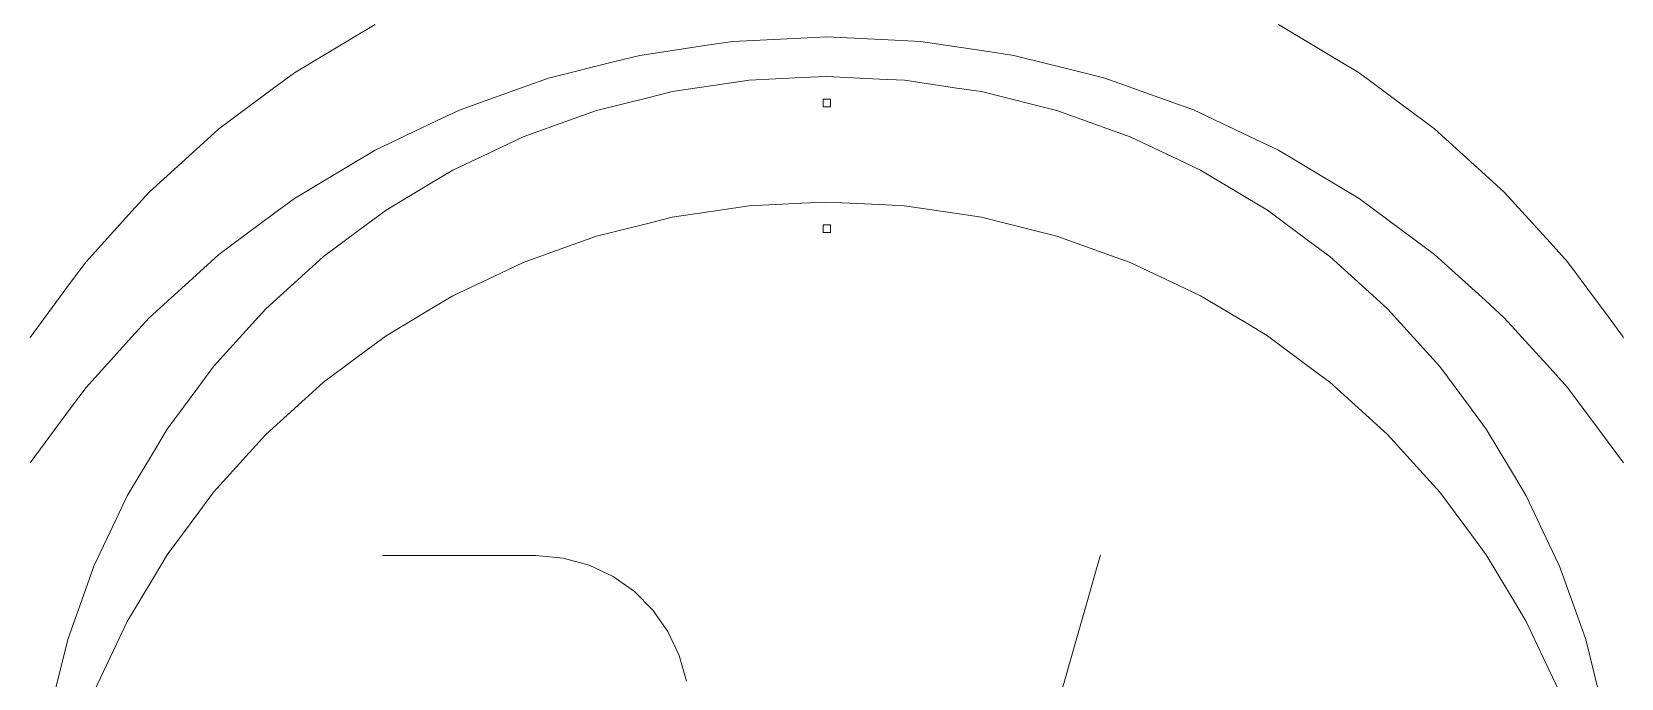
# Model space of a CAD drawing. Header units: centimetres. Extents: x -214 to 137, y -175 to 4.
# Drawn here: x 117.16 to 129.4, y -142.12 to -137.14 of the extents above; entities that cross this region are included whole.
import ezdxf

# ---------------------------------------------------------------- set-up
doc = ezdxf.new("R2010")
doc.units = ezdxf.units.CM
doc.header["$MEASUREMENT"] = 0
doc.layers.add('layer 1', color=7, linetype='Continuous')

msp = doc.modelspace()

# ---------------------------------------------------------------- linework, layer by layer
at = {"layer": 'layer 1', "color": 5, "lineweight": 9}
for points in [[(119.629, -137.1903), (119.629, -137.1903), (119.17887, -137.46009), (119.17887, -137.46009)], [(119.79996, -137.08782), (119.79996, -137.08782), (119.629, -137.1903), (119.629, -137.1903)], [(123.07916, -137.19327), (123.07916, -137.19327), (122.55501, -137.21902), (122.55501, -137.21902)], [(123.07916, -137.19327), (123.07916, -137.19327), (122.55501, -137.21902), (122.55501, -137.21902)], [(123.07916, -137.19327), (123.07916, -137.19327), (122.55501, -137.21902), (122.55501, -137.21902)], [(123.07916, -137.19327), (123.07916, -137.19327), (122.55501, -137.21902), (122.55501, -137.21902)], [(123.27824, -137.18349), (123.27824, -137.18349), (123.07916, -137.19327), (123.07916, -137.19327)], [(123.27824, -137.18349), (123.27824, -137.18349), (123.07916, -137.19327), (123.07916, -137.19327)], [(123.27824, -137.18349), (123.27824, -137.18349), (123.07916, -137.19327), (123.07916, -137.19327)], [(123.27824, -137.18349), (123.27824, -137.18349), (123.07916, -137.19327), (123.07916, -137.19327)], [(123.80243, -137.20924), (123.80243, -137.20924), (123.27824, -137.18349), (123.27824, -137.18349)], [(123.80243, -137.20924), (123.80243, -137.20924), (123.27824, -137.18349), (123.27824, -137.18349)], [(123.80243, -137.20924), (123.80243, -137.20924), (123.27824, -137.18349), (123.27824, -137.18349)], [(123.80243, -137.20924), (123.80243, -137.20924), (123.27824, -137.18349), (123.27824, -137.18349)], [(127.20668, -137.35764), (127.20668, -137.35764), (126.75656, -137.08784), (126.75656, -137.08784)], [(122.35784, -137.24826), (122.35784, -137.24826), (121.83873, -137.32527), (121.83873, -137.32527)], [(122.35784, -137.24826), (122.35784, -137.24826), (121.83873, -137.32527), (121.83873, -137.32527)], [(122.35784, -137.24826), (122.35784, -137.24826), (121.83873, -137.32527), (121.83873, -137.32527)], [(122.35784, -137.24826), (122.35784, -137.24826), (121.83873, -137.32527), (121.83873, -137.32527)], [(122.55501, -137.21902), (122.55501, -137.21902), (122.35784, -137.24826), (122.35784, -137.24826)], [(122.55501, -137.21902), (122.55501, -137.21902), (122.35784, -137.24826), (122.35784, -137.24826)], [(122.55501, -137.21902), (122.55501, -137.21902), (122.35784, -137.24826), (122.35784, -137.24826)], [(122.55501, -137.21902), (122.55501, -137.21902), (122.35784, -137.24826), (122.35784, -137.24826)], [(124.00153, -137.21902), (124.00153, -137.21902), (123.80243, -137.20924), (123.80243, -137.20924)], [(124.00153, -137.21902), (124.00153, -137.21902), (123.80243, -137.20924), (123.80243, -137.20924)], [(124.00153, -137.21902), (124.00153, -137.21902), (123.80243, -137.20924), (123.80243, -137.20924)], [(124.00153, -137.21902), (124.00153, -137.21902), (123.80243, -137.20924), (123.80243, -137.20924)], [(124.52064, -137.29603), (124.52064, -137.29603), (124.00153, -137.21902), (124.00153, -137.21902)], [(124.52064, -137.29603), (124.52064, -137.29603), (124.00153, -137.21902), (124.00153, -137.21902)], [(124.52064, -137.29603), (124.52064, -137.29603), (124.00153, -137.21902), (124.00153, -137.21902)], [(124.52064, -137.29603), (124.52064, -137.29603), (124.00153, -137.21902), (124.00153, -137.21902)], [(124.7178, -137.32528), (124.7178, -137.32528), (124.52064, -137.29603), (124.52064, -137.29603)], [(124.7178, -137.32528), (124.7178, -137.32528), (124.52064, -137.29603), (124.52064, -137.29603)], [(124.7178, -137.32528), (124.7178, -137.32528), (124.52064, -137.29603), (124.52064, -137.29603)], [(124.7178, -137.32528), (124.7178, -137.32528), (124.52064, -137.29603), (124.52064, -137.29603)], [(121.64538, -137.3737), (121.64538, -137.3737), (121.13632, -137.50121), (121.13632, -137.50121)], [(121.64538, -137.3737), (121.64538, -137.3737), (121.13632, -137.50121), (121.13632, -137.50121)], [(121.64538, -137.3737), (121.64538, -137.3737), (121.13632, -137.50121), (121.13632, -137.50121)], [(121.64538, -137.3737), (121.64538, -137.3737), (121.13632, -137.50121), (121.13632, -137.50121)], [(121.83873, -137.32527), (121.83873, -137.32527), (121.64538, -137.3737), (121.64538, -137.3737)], [(121.83873, -137.32527), (121.83873, -137.32527), (121.64538, -137.3737), (121.64538, -137.3737)], [(121.83873, -137.32527), (121.83873, -137.32527), (121.64538, -137.3737), (121.64538, -137.3737)], [(121.83873, -137.32527), (121.83873, -137.32527), (121.64538, -137.3737), (121.64538, -137.3737)], [(125.22685, -137.45279), (125.22685, -137.45279), (124.7178, -137.32528), (124.7178, -137.32528)], [(125.22685, -137.45279), (125.22685, -137.45279), (124.7178, -137.32528), (124.7178, -137.32528)], [(125.22685, -137.45279), (125.22685, -137.45279), (124.7178, -137.32528), (124.7178, -137.32528)], [(125.22685, -137.45279), (125.22685, -137.45279), (124.7178, -137.32528), (124.7178, -137.32528)], [(127.37764, -137.46011), (127.37764, -137.46011), (127.20668, -137.35764), (127.20668, -137.35764)], [(119.17887, -137.46009), (119.17887, -137.46009), (119.01877, -137.57882), (119.01877, -137.57882)], [(121.13632, -137.50121), (121.13632, -137.50121), (120.94866, -137.56835), (120.94866, -137.56835)], [(121.13632, -137.50121), (121.13632, -137.50121), (120.94866, -137.56835), (120.94866, -137.56835)], [(121.13632, -137.50121), (121.13632, -137.50121), (120.94866, -137.56835), (120.94866, -137.56835)], [(121.13632, -137.50121), (121.13632, -137.50121), (120.94866, -137.56835), (120.94866, -137.56835)], [(125.4202, -137.50122), (125.4202, -137.50122), (125.22685, -137.45279), (125.22685, -137.45279)], [(125.4202, -137.50122), (125.4202, -137.50122), (125.22685, -137.45279), (125.22685, -137.45279)], [(125.4202, -137.50122), (125.4202, -137.50122), (125.22685, -137.45279), (125.22685, -137.45279)], [(125.4202, -137.50122), (125.4202, -137.50122), (125.22685, -137.45279), (125.22685, -137.45279)], [(125.91431, -137.67802), (125.91431, -137.67802), (125.4202, -137.50122), (125.4202, -137.50122)], [(125.91431, -137.67802), (125.91431, -137.67802), (125.4202, -137.50122), (125.4202, -137.50122)], [(125.91431, -137.67802), (125.91431, -137.67802), (125.4202, -137.50122), (125.4202, -137.50122)], [(125.91431, -137.67802), (125.91431, -137.67802), (125.4202, -137.50122), (125.4202, -137.50122)], [(127.79916, -137.77273), (127.79916, -137.77273), (127.37764, -137.46011), (127.37764, -137.46011)], [(119.01877, -137.57882), (119.01877, -137.57882), (118.59725, -137.89144), (118.59725, -137.89144)], [(120.94866, -137.56835), (120.94866, -137.56835), (120.45454, -137.74516), (120.45454, -137.74516)], [(120.94866, -137.56835), (120.94866, -137.56835), (120.45454, -137.74516), (120.45454, -137.74516)], [(120.94866, -137.56835), (120.94866, -137.56835), (120.45454, -137.74516), (120.45454, -137.74516)], [(120.94866, -137.56835), (120.94866, -137.56835), (120.45454, -137.74516), (120.45454, -137.74516)], [(123.30682, -137.66372), (123.30682, -137.66372), (123.24967, -137.66372), (123.24967, -137.66372)], [(123.24967, -137.66372), (123.24967, -137.66372), (123.24967, -137.72087), (123.24967, -137.72087)], [(123.30682, -137.72087), (123.30682, -137.72087), (123.30682, -137.66372), (123.30682, -137.66372)], [(126.10198, -137.74517), (126.10198, -137.74517), (125.91431, -137.67802), (125.91431, -137.67802)], [(126.10198, -137.74517), (126.10198, -137.74517), (125.91431, -137.67802), (125.91431, -137.67802)], [(126.10198, -137.74517), (126.10198, -137.74517), (125.91431, -137.67802), (125.91431, -137.67802)], [(126.10198, -137.74517), (126.10198, -137.74517), (125.91431, -137.67802), (125.91431, -137.67802)], [(120.45454, -137.74516), (120.45454, -137.74516), (120.27436, -137.83038), (120.27436, -137.83038)], [(120.45454, -137.74516), (120.45454, -137.74516), (120.27436, -137.83038), (120.27436, -137.83038)], [(120.45454, -137.74516), (120.45454, -137.74516), (120.27436, -137.83038), (120.27436, -137.83038)], [(120.45454, -137.74516), (120.45454, -137.74516), (120.27436, -137.83038), (120.27436, -137.83038)], [(123.24967, -137.72087), (123.24967, -137.72087), (123.30682, -137.72087), (123.30682, -137.72087)], [(126.57638, -137.96955), (126.57638, -137.96955), (126.10198, -137.74517), (126.10198, -137.74517)], [(126.57638, -137.96955), (126.57638, -137.96955), (126.10198, -137.74517), (126.10198, -137.74517)], [(126.57638, -137.96955), (126.57638, -137.96955), (126.10198, -137.74517), (126.10198, -137.74517)], [(126.57638, -137.96955), (126.57638, -137.96955), (126.10198, -137.74517), (126.10198, -137.74517)], [(127.95925, -137.89147), (127.95925, -137.89147), (127.79916, -137.77273), (127.79916, -137.77273)], [(118.59725, -137.89144), (118.59725, -137.89144), (118.44957, -138.02529), (118.44957, -138.02529)], [(120.27436, -137.83038), (120.27436, -137.83038), (119.79996, -138.05475), (119.79996, -138.05475)], [(120.27436, -137.83038), (120.27436, -137.83038), (119.79996, -138.05475), (119.79996, -138.05475)], [(120.27436, -137.83038), (120.27436, -137.83038), (119.79996, -138.05475), (119.79996, -138.05475)], [(120.27436, -137.83038), (120.27436, -137.83038), (119.79996, -138.05475), (119.79996, -138.05475)], [(128.34809, -138.24389), (128.34809, -138.24389), (127.95925, -137.89147), (127.95925, -137.89147)], [(118.44957, -138.02529), (118.44957, -138.02529), (118.06073, -138.37773), (118.06073, -138.37773)], [(119.79996, -138.05475), (119.79996, -138.05475), (119.629, -138.15722), (119.629, -138.15722)], [(119.79996, -138.05475), (119.79996, -138.05475), (119.629, -138.15722), (119.629, -138.15722)], [(119.79996, -138.05475), (119.79996, -138.05475), (119.629, -138.15722), (119.629, -138.15722)], [(119.79996, -138.05475), (119.79996, -138.05475), (119.629, -138.15722), (119.629, -138.15722)], [(126.75656, -138.05477), (126.75656, -138.05477), (126.57638, -137.96955), (126.57638, -137.96955)], [(126.75656, -138.05477), (126.75656, -138.05477), (126.57638, -137.96955), (126.57638, -137.96955)], [(126.75656, -138.05477), (126.75656, -138.05477), (126.57638, -137.96955), (126.57638, -137.96955)], [(126.75656, -138.05477), (126.75656, -138.05477), (126.57638, -137.96955), (126.57638, -137.96955)], [(127.20668, -138.32457), (127.20668, -138.32457), (126.75656, -138.05477), (126.75656, -138.05477)], [(127.20668, -138.32457), (127.20668, -138.32457), (126.75656, -138.05477), (126.75656, -138.05477)], [(127.20668, -138.32457), (127.20668, -138.32457), (126.75656, -138.05477), (126.75656, -138.05477)], [(127.20668, -138.32457), (127.20668, -138.32457), (126.75656, -138.05477), (126.75656, -138.05477)], [(119.629, -138.15722), (119.629, -138.15722), (119.17887, -138.42702), (119.17887, -138.42702)], [(119.629, -138.15722), (119.629, -138.15722), (119.17887, -138.42702), (119.17887, -138.42702)], [(119.629, -138.15722), (119.629, -138.15722), (119.17887, -138.42702), (119.17887, -138.42702)], [(119.629, -138.15722), (119.629, -138.15722), (119.17887, -138.42702), (119.17887, -138.42702)], [(128.49578, -138.37775), (128.49578, -138.37775), (128.34809, -138.24389), (128.34809, -138.24389)], [(118.06073, -138.37773), (118.06073, -138.37773), (117.92687, -138.52541), (117.92687, -138.52541)], [(127.37764, -138.42704), (127.37764, -138.42704), (127.20668, -138.32457), (127.20668, -138.32457)], [(127.37764, -138.42704), (127.37764, -138.42704), (127.20668, -138.32457), (127.20668, -138.32457)], [(127.37764, -138.42704), (127.37764, -138.42704), (127.20668, -138.32457), (127.20668, -138.32457)], [(127.37764, -138.42704), (127.37764, -138.42704), (127.20668, -138.32457), (127.20668, -138.32457)], [(128.8482, -138.7666), (128.8482, -138.7666), (128.49578, -138.37775), (128.49578, -138.37775)], [(117.92687, -138.52541), (117.92687, -138.52541), (117.57445, -138.91425), (117.57445, -138.91425)], [(119.01877, -138.54575), (119.01877, -138.54575), (118.59725, -138.85837), (118.59725, -138.85837)], [(119.01877, -138.54575), (119.01877, -138.54575), (118.59725, -138.85837), (118.59725, -138.85837)], [(119.01877, -138.54575), (119.01877, -138.54575), (118.59725, -138.85837), (118.59725, -138.85837)], [(119.01877, -138.54575), (119.01877, -138.54575), (118.59725, -138.85837), (118.59725, -138.85837)], [(119.17887, -138.42702), (119.17887, -138.42702), (119.01877, -138.54575), (119.01877, -138.54575)], [(119.17887, -138.42702), (119.17887, -138.42702), (119.01877, -138.54575), (119.01877, -138.54575)], [(119.17887, -138.42702), (119.17887, -138.42702), (119.01877, -138.54575), (119.01877, -138.54575)], [(119.17887, -138.42702), (119.17887, -138.42702), (119.01877, -138.54575), (119.01877, -138.54575)], [(127.79916, -138.73966), (127.79916, -138.73966), (127.37764, -138.42704), (127.37764, -138.42704)], [(127.79916, -138.73966), (127.79916, -138.73966), (127.37764, -138.42704), (127.37764, -138.42704)], [(127.79916, -138.73966), (127.79916, -138.73966), (127.37764, -138.42704), (127.37764, -138.42704)], [(127.79916, -138.73966), (127.79916, -138.73966), (127.37764, -138.42704), (127.37764, -138.42704)], [(123.30682, -138.63064), (123.30682, -138.63064), (123.24967, -138.63064), (123.24967, -138.63064)], [(123.24967, -138.63064), (123.24967, -138.63064), (123.24967, -138.68779), (123.24967, -138.68779)], [(123.30682, -138.63064), (123.30682, -138.63064), (123.24967, -138.63064), (123.24967, -138.63064)], [(123.24967, -138.63064), (123.24967, -138.63064), (123.24967, -138.68779), (123.24967, -138.68779)], [(123.30682, -138.63064), (123.30682, -138.63064), (123.24967, -138.63064), (123.24967, -138.63064)], [(123.24967, -138.63064), (123.24967, -138.63064), (123.24967, -138.68779), (123.24967, -138.68779)], [(123.30682, -138.63064), (123.30682, -138.63064), (123.24967, -138.63064), (123.24967, -138.63064)], [(123.24967, -138.63064), (123.24967, -138.63064), (123.24967, -138.68779), (123.24967, -138.68779)], [(123.30682, -138.68779), (123.30682, -138.68779), (123.30682, -138.63064), (123.30682, -138.63064)], [(123.30682, -138.68779), (123.30682, -138.68779), (123.30682, -138.63064), (123.30682, -138.63064)], [(123.30682, -138.68779), (123.30682, -138.68779), (123.30682, -138.63064), (123.30682, -138.63064)], [(123.30682, -138.68779), (123.30682, -138.68779), (123.30682, -138.63064), (123.30682, -138.63064)], [(123.24967, -138.68779), (123.24967, -138.68779), (123.30682, -138.68779), (123.30682, -138.68779)], [(123.24967, -138.68779), (123.24967, -138.68779), (123.30682, -138.68779), (123.30682, -138.68779)], [(123.24967, -138.68779), (123.24967, -138.68779), (123.30682, -138.68779), (123.30682, -138.68779)], [(123.24967, -138.68779), (123.24967, -138.68779), (123.30682, -138.68779), (123.30682, -138.68779)], [(127.95925, -138.8584), (127.95925, -138.8584), (127.79916, -138.73966), (127.79916, -138.73966)], [(127.95925, -138.8584), (127.95925, -138.8584), (127.79916, -138.73966), (127.79916, -138.73966)], [(127.95925, -138.8584), (127.95925, -138.8584), (127.79916, -138.73966), (127.79916, -138.73966)], [(127.95925, -138.8584), (127.95925, -138.8584), (127.79916, -138.73966), (127.79916, -138.73966)], [(128.98206, -138.91428), (128.98206, -138.91428), (128.8482, -138.7666), (128.8482, -138.7666)], [(118.59725, -138.85837), (118.59725, -138.85837), (118.44957, -138.99222), (118.44957, -138.99222)], [(118.59725, -138.85837), (118.59725, -138.85837), (118.44957, -138.99222), (118.44957, -138.99222)], [(118.59725, -138.85837), (118.59725, -138.85837), (118.44957, -138.99222), (118.44957, -138.99222)], [(118.59725, -138.85837), (118.59725, -138.85837), (118.44957, -138.99222), (118.44957, -138.99222)], [(128.34809, -139.21082), (128.34809, -139.21082), (127.95925, -138.8584), (127.95925, -138.8584)], [(128.34809, -139.21082), (128.34809, -139.21082), (127.95925, -138.8584), (127.95925, -138.8584)], [(128.34809, -139.21082), (128.34809, -139.21082), (127.95925, -138.8584), (127.95925, -138.8584)], [(128.34809, -139.21082), (128.34809, -139.21082), (127.95925, -138.8584), (127.95925, -138.8584)], [(117.57445, -138.91425), (117.57445, -138.91425), (117.45571, -139.07435), (117.45571, -139.07435)], [(118.44957, -138.99222), (118.44957, -138.99222), (118.06073, -139.34465), (118.06073, -139.34465)], [(118.44957, -138.99222), (118.44957, -138.99222), (118.06073, -139.34465), (118.06073, -139.34465)], [(118.44957, -138.99222), (118.44957, -138.99222), (118.06073, -139.34465), (118.06073, -139.34465)], [(118.44957, -138.99222), (118.44957, -138.99222), (118.06073, -139.34465), (118.06073, -139.34465)], [(129.29467, -139.33579), (129.29467, -139.33579), (128.98206, -138.91428), (128.98206, -138.91428)], [(117.45571, -139.07435), (117.45571, -139.07435), (117.1431, -139.49586), (117.1431, -139.49586)], [(128.49578, -139.34468), (128.49578, -139.34468), (128.34809, -139.21082), (128.34809, -139.21082)], [(128.49578, -139.34468), (128.49578, -139.34468), (128.34809, -139.21082), (128.34809, -139.21082)], [(128.49578, -139.34468), (128.49578, -139.34468), (128.34809, -139.21082), (128.34809, -139.21082)], [(128.49578, -139.34468), (128.49578, -139.34468), (128.34809, -139.21082), (128.34809, -139.21082)], [(118.06073, -139.34465), (118.06073, -139.34465), (117.92687, -139.49234), (117.92687, -139.49234)], [(118.06073, -139.34465), (118.06073, -139.34465), (117.92687, -139.49234), (117.92687, -139.49234)], [(118.06073, -139.34465), (118.06073, -139.34465), (117.92687, -139.49234), (117.92687, -139.49234)], [(118.06073, -139.34465), (118.06073, -139.34465), (117.92687, -139.49234), (117.92687, -139.49234)], [(128.8482, -139.73352), (128.8482, -139.73352), (128.49578, -139.34468), (128.49578, -139.34468)], [(128.8482, -139.73352), (128.8482, -139.73352), (128.49578, -139.34468), (128.49578, -139.34468)], [(128.8482, -139.73352), (128.8482, -139.73352), (128.49578, -139.34468), (128.49578, -139.34468)], [(128.8482, -139.73352), (128.8482, -139.73352), (128.49578, -139.34468), (128.49578, -139.34468)], [(129.41341, -139.49589), (129.41341, -139.49589), (129.29467, -139.33579), (129.29467, -139.33579)], [(117.92687, -139.49234), (117.92687, -139.49234), (117.57445, -139.88118), (117.57445, -139.88118)], [(117.92687, -139.49234), (117.92687, -139.49234), (117.57445, -139.88118), (117.57445, -139.88118)], [(117.92687, -139.49234), (117.92687, -139.49234), (117.57445, -139.88118), (117.57445, -139.88118)], [(117.92687, -139.49234), (117.92687, -139.49234), (117.57445, -139.88118), (117.57445, -139.88118)], [(128.98206, -139.88121), (128.98206, -139.88121), (128.8482, -139.73352), (128.8482, -139.73352)], [(128.98206, -139.88121), (128.98206, -139.88121), (128.8482, -139.73352), (128.8482, -139.73352)], [(128.98206, -139.88121), (128.98206, -139.88121), (128.8482, -139.73352), (128.8482, -139.73352)], [(128.98206, -139.88121), (128.98206, -139.88121), (128.8482, -139.73352), (128.8482, -139.73352)], [(117.57445, -139.88118), (117.57445, -139.88118), (117.45571, -140.04128), (117.45571, -140.04128)], [(117.57445, -139.88118), (117.57445, -139.88118), (117.45571, -140.04128), (117.45571, -140.04128)], [(117.57445, -139.88118), (117.57445, -139.88118), (117.45571, -140.04128), (117.45571, -140.04128)], [(117.57445, -139.88118), (117.57445, -139.88118), (117.45571, -140.04128), (117.45571, -140.04128)], [(129.29467, -140.30272), (129.29467, -140.30272), (128.98206, -139.88121), (128.98206, -139.88121)], [(129.29467, -140.30272), (129.29467, -140.30272), (128.98206, -139.88121), (128.98206, -139.88121)], [(129.29467, -140.30272), (129.29467, -140.30272), (128.98206, -139.88121), (128.98206, -139.88121)], [(129.29467, -140.30272), (129.29467, -140.30272), (128.98206, -139.88121), (128.98206, -139.88121)], [(117.45571, -140.04128), (117.45571, -140.04128), (117.1431, -140.46279), (117.1431, -140.46279)], [(117.45571, -140.04128), (117.45571, -140.04128), (117.1431, -140.46279), (117.1431, -140.46279)], [(117.45571, -140.04128), (117.45571, -140.04128), (117.1431, -140.46279), (117.1431, -140.46279)], [(117.45571, -140.04128), (117.45571, -140.04128), (117.1431, -140.46279), (117.1431, -140.46279)], [(129.41341, -140.46282), (129.41341, -140.46282), (129.29467, -140.30272), (129.29467, -140.30272)], [(129.41341, -140.46282), (129.41341, -140.46282), (129.29467, -140.30272), (129.29467, -140.30272)], [(129.41341, -140.46282), (129.41341, -140.46282), (129.29467, -140.30272), (129.29467, -140.30272)], [(129.41341, -140.46282), (129.41341, -140.46282), (129.29467, -140.30272), (129.29467, -140.30272)]]:
    msp.add_open_spline(points, degree=3, dxfattribs=at)
at = {"layer": 'layer 1', "color": 1, "lineweight": 9}
for points in [[(122.49002, -137.54501), (122.49002, -137.54501), (122.08667, -137.60485), (122.08667, -137.60485)], [(122.67958, -137.51689), (122.67958, -137.51689), (122.49002, -137.54501), (122.49002, -137.54501)], [(123.08683, -137.4969), (123.08683, -137.4969), (122.67958, -137.51689), (122.67958, -137.51689)], [(123.27823, -137.48748), (123.27823, -137.48748), (123.08683, -137.4969), (123.08683, -137.4969)], [(123.68552, -137.5075), (123.68552, -137.5075), (123.27823, -137.48748), (123.27823, -137.48748)], [(123.87695, -137.51689), (123.87695, -137.51689), (123.68552, -137.5075), (123.68552, -137.5075)], [(124.28027, -137.57673), (124.28027, -137.57673), (123.87695, -137.51689), (123.87695, -137.51689)], [(121.90077, -137.6514), (121.90077, -137.6514), (121.50525, -137.75048), (121.50525, -137.75048)], [(122.08667, -137.60485), (122.08667, -137.60485), (121.90077, -137.6514), (121.90077, -137.6514)], [(124.46984, -137.60484), (124.46984, -137.60484), (124.28027, -137.57673), (124.28027, -137.57673)], [(124.86536, -137.70391), (124.86536, -137.70391), (124.46984, -137.60484), (124.46984, -137.60484)], [(121.50525, -137.75048), (121.50525, -137.75048), (121.32482, -137.81504), (121.32482, -137.81504)], [(125.05127, -137.75048), (125.05127, -137.75048), (124.86536, -137.70391), (124.86536, -137.70391)], [(125.43517, -137.88785), (125.43517, -137.88785), (125.05127, -137.75048), (125.05127, -137.75048)], [(121.32482, -137.81504), (121.32482, -137.81504), (120.94091, -137.95241), (120.94091, -137.95241)], [(125.61561, -137.95242), (125.61561, -137.95242), (125.43517, -137.88785), (125.43517, -137.88785)], [(120.76768, -138.03435), (120.76768, -138.03435), (120.39906, -138.20867), (120.39906, -138.20867)], [(120.94091, -137.95241), (120.94091, -137.95241), (120.76768, -138.03435), (120.76768, -138.03435)], [(125.98422, -138.12676), (125.98422, -138.12676), (125.61561, -137.95242), (125.61561, -137.95242)], [(126.15744, -138.20869), (126.15744, -138.20869), (125.98422, -138.12676), (125.98422, -138.12676)], [(120.39906, -138.20867), (120.39906, -138.20867), (120.23468, -138.3072), (120.23468, -138.3072)], [(126.50717, -138.41831), (126.50717, -138.41831), (126.15744, -138.20869), (126.15744, -138.20869)], [(120.23468, -138.3072), (120.23468, -138.3072), (119.88495, -138.51683), (119.88495, -138.51683)], [(126.67156, -138.51685), (126.67156, -138.51685), (126.50717, -138.41831), (126.50717, -138.41831)], [(119.88495, -138.51683), (119.88495, -138.51683), (119.73104, -138.63099), (119.73104, -138.63099)], [(122.49002, -138.51194), (122.49002, -138.51194), (122.08667, -138.57177), (122.08667, -138.57177)], [(122.49002, -138.51194), (122.49002, -138.51194), (122.08667, -138.57177), (122.08667, -138.57177)], [(122.49002, -138.51194), (122.49002, -138.51194), (122.08667, -138.57177), (122.08667, -138.57177)], [(122.49002, -138.51194), (122.49002, -138.51194), (122.08667, -138.57177), (122.08667, -138.57177)], [(122.67958, -138.48382), (122.67958, -138.48382), (122.49002, -138.51194), (122.49002, -138.51194)], [(122.67958, -138.48382), (122.67958, -138.48382), (122.49002, -138.51194), (122.49002, -138.51194)], [(122.67958, -138.48382), (122.67958, -138.48382), (122.49002, -138.51194), (122.49002, -138.51194)], [(122.67958, -138.48382), (122.67958, -138.48382), (122.49002, -138.51194), (122.49002, -138.51194)], [(123.08683, -138.46382), (123.08683, -138.46382), (122.67958, -138.48382), (122.67958, -138.48382)], [(123.08683, -138.46382), (123.08683, -138.46382), (122.67958, -138.48382), (122.67958, -138.48382)], [(123.08683, -138.46382), (123.08683, -138.46382), (122.67958, -138.48382), (122.67958, -138.48382)], [(123.08683, -138.46382), (123.08683, -138.46382), (122.67958, -138.48382), (122.67958, -138.48382)], [(123.27823, -138.4544), (123.27823, -138.4544), (123.08683, -138.46382), (123.08683, -138.46382)], [(123.27823, -138.4544), (123.27823, -138.4544), (123.08683, -138.46382), (123.08683, -138.46382)], [(123.27823, -138.4544), (123.27823, -138.4544), (123.08683, -138.46382), (123.08683, -138.46382)], [(123.27823, -138.4544), (123.27823, -138.4544), (123.08683, -138.46382), (123.08683, -138.46382)], [(123.68552, -138.47442), (123.68552, -138.47442), (123.27823, -138.4544), (123.27823, -138.4544)], [(123.68552, -138.47442), (123.68552, -138.47442), (123.27823, -138.4544), (123.27823, -138.4544)], [(123.68552, -138.47442), (123.68552, -138.47442), (123.27823, -138.4544), (123.27823, -138.4544)], [(123.68552, -138.47442), (123.68552, -138.47442), (123.27823, -138.4544), (123.27823, -138.4544)], [(123.87695, -138.48382), (123.87695, -138.48382), (123.68552, -138.47442), (123.68552, -138.47442)], [(123.87695, -138.48382), (123.87695, -138.48382), (123.68552, -138.47442), (123.68552, -138.47442)], [(123.87695, -138.48382), (123.87695, -138.48382), (123.68552, -138.47442), (123.68552, -138.47442)], [(123.87695, -138.48382), (123.87695, -138.48382), (123.68552, -138.47442), (123.68552, -138.47442)], [(124.28027, -138.54365), (124.28027, -138.54365), (123.87695, -138.48382), (123.87695, -138.48382)], [(124.28027, -138.54365), (124.28027, -138.54365), (123.87695, -138.48382), (123.87695, -138.48382)], [(124.28027, -138.54365), (124.28027, -138.54365), (123.87695, -138.48382), (123.87695, -138.48382)], [(124.28027, -138.54365), (124.28027, -138.54365), (123.87695, -138.48382), (123.87695, -138.48382)], [(124.46984, -138.57177), (124.46984, -138.57177), (124.28027, -138.54365), (124.28027, -138.54365)], [(124.46984, -138.57177), (124.46984, -138.57177), (124.28027, -138.54365), (124.28027, -138.54365)], [(124.46984, -138.57177), (124.46984, -138.57177), (124.28027, -138.54365), (124.28027, -138.54365)], [(124.46984, -138.57177), (124.46984, -138.57177), (124.28027, -138.54365), (124.28027, -138.54365)], [(126.99906, -138.75973), (126.99906, -138.75973), (126.67156, -138.51685), (126.67156, -138.51685)], [(119.73104, -138.63099), (119.73104, -138.63099), (119.40352, -138.87389), (119.40352, -138.87389)], [(121.90077, -138.61833), (121.90077, -138.61833), (121.50525, -138.71741), (121.50525, -138.71741)], [(121.90077, -138.61833), (121.90077, -138.61833), (121.50525, -138.71741), (121.50525, -138.71741)], [(121.90077, -138.61833), (121.90077, -138.61833), (121.50525, -138.71741), (121.50525, -138.71741)], [(121.90077, -138.61833), (121.90077, -138.61833), (121.50525, -138.71741), (121.50525, -138.71741)], [(122.08667, -138.57177), (122.08667, -138.57177), (121.90077, -138.61833), (121.90077, -138.61833)], [(122.08667, -138.57177), (122.08667, -138.57177), (121.90077, -138.61833), (121.90077, -138.61833)], [(122.08667, -138.57177), (122.08667, -138.57177), (121.90077, -138.61833), (121.90077, -138.61833)], [(122.08667, -138.57177), (122.08667, -138.57177), (121.90077, -138.61833), (121.90077, -138.61833)], [(124.86536, -138.67084), (124.86536, -138.67084), (124.46984, -138.57177), (124.46984, -138.57177)], [(124.86536, -138.67084), (124.86536, -138.67084), (124.46984, -138.57177), (124.46984, -138.57177)], [(124.86536, -138.67084), (124.86536, -138.67084), (124.46984, -138.57177), (124.46984, -138.57177)], [(124.86536, -138.67084), (124.86536, -138.67084), (124.46984, -138.57177), (124.46984, -138.57177)], [(121.32482, -138.78197), (121.32482, -138.78197), (120.94091, -138.91933), (120.94091, -138.91933)], [(121.32482, -138.78197), (121.32482, -138.78197), (120.94091, -138.91933), (120.94091, -138.91933)], [(121.32482, -138.78197), (121.32482, -138.78197), (120.94091, -138.91933), (120.94091, -138.91933)], [(121.32482, -138.78197), (121.32482, -138.78197), (120.94091, -138.91933), (120.94091, -138.91933)], [(121.50525, -138.71741), (121.50525, -138.71741), (121.32482, -138.78197), (121.32482, -138.78197)], [(121.50525, -138.71741), (121.50525, -138.71741), (121.32482, -138.78197), (121.32482, -138.78197)], [(121.50525, -138.71741), (121.50525, -138.71741), (121.32482, -138.78197), (121.32482, -138.78197)], [(121.50525, -138.71741), (121.50525, -138.71741), (121.32482, -138.78197), (121.32482, -138.78197)], [(125.05127, -138.71741), (125.05127, -138.71741), (124.86536, -138.67084), (124.86536, -138.67084)], [(125.05127, -138.71741), (125.05127, -138.71741), (124.86536, -138.67084), (124.86536, -138.67084)], [(125.05127, -138.71741), (125.05127, -138.71741), (124.86536, -138.67084), (124.86536, -138.67084)], [(125.05127, -138.71741), (125.05127, -138.71741), (124.86536, -138.67084), (124.86536, -138.67084)], [(125.43517, -138.85478), (125.43517, -138.85478), (125.05127, -138.71741), (125.05127, -138.71741)], [(125.43517, -138.85478), (125.43517, -138.85478), (125.05127, -138.71741), (125.05127, -138.71741)], [(125.43517, -138.85478), (125.43517, -138.85478), (125.05127, -138.71741), (125.05127, -138.71741)], [(125.43517, -138.85478), (125.43517, -138.85478), (125.05127, -138.71741), (125.05127, -138.71741)], [(127.15299, -138.8739), (127.15299, -138.8739), (126.99906, -138.75973), (126.99906, -138.75973)], [(119.40352, -138.87389), (119.40352, -138.87389), (119.26153, -139.00259), (119.26153, -139.00259)], [(125.61561, -138.91934), (125.61561, -138.91934), (125.43517, -138.85478), (125.43517, -138.85478)], [(125.61561, -138.91934), (125.61561, -138.91934), (125.43517, -138.85478), (125.43517, -138.85478)], [(125.61561, -138.91934), (125.61561, -138.91934), (125.43517, -138.85478), (125.43517, -138.85478)], [(125.61561, -138.91934), (125.61561, -138.91934), (125.43517, -138.85478), (125.43517, -138.85478)], [(127.4551, -139.14771), (127.4551, -139.14771), (127.15299, -138.8739), (127.15299, -138.8739)], [(119.26153, -139.00259), (119.26153, -139.00259), (118.95941, -139.27639), (118.95941, -139.27639)], [(120.76768, -139.00128), (120.76768, -139.00128), (120.39906, -139.1756), (120.39906, -139.1756)], [(120.76768, -139.00128), (120.76768, -139.00128), (120.39906, -139.1756), (120.39906, -139.1756)], [(120.76768, -139.00128), (120.76768, -139.00128), (120.39906, -139.1756), (120.39906, -139.1756)], [(120.76768, -139.00128), (120.76768, -139.00128), (120.39906, -139.1756), (120.39906, -139.1756)], [(120.94091, -138.91933), (120.94091, -138.91933), (120.76768, -139.00128), (120.76768, -139.00128)], [(120.94091, -138.91933), (120.94091, -138.91933), (120.76768, -139.00128), (120.76768, -139.00128)], [(120.94091, -138.91933), (120.94091, -138.91933), (120.76768, -139.00128), (120.76768, -139.00128)], [(120.94091, -138.91933), (120.94091, -138.91933), (120.76768, -139.00128), (120.76768, -139.00128)], [(125.98422, -139.09368), (125.98422, -139.09368), (125.61561, -138.91934), (125.61561, -138.91934)], [(125.98422, -139.09368), (125.98422, -139.09368), (125.61561, -138.91934), (125.61561, -138.91934)], [(125.98422, -139.09368), (125.98422, -139.09368), (125.61561, -138.91934), (125.61561, -138.91934)], [(125.98422, -139.09368), (125.98422, -139.09368), (125.61561, -138.91934), (125.61561, -138.91934)], [(126.15744, -139.17562), (126.15744, -139.17562), (125.98422, -139.09368), (125.98422, -139.09368)], [(126.15744, -139.17562), (126.15744, -139.17562), (125.98422, -139.09368), (125.98422, -139.09368)], [(126.15744, -139.17562), (126.15744, -139.17562), (125.98422, -139.09368), (125.98422, -139.09368)], [(126.15744, -139.17562), (126.15744, -139.17562), (125.98422, -139.09368), (125.98422, -139.09368)], [(127.59711, -139.27643), (127.59711, -139.27643), (127.4551, -139.14771), (127.4551, -139.14771)], [(118.95941, -139.27639), (118.95941, -139.27639), (118.83071, -139.41839), (118.83071, -139.41839)], [(120.23468, -139.27412), (120.23468, -139.27412), (119.88495, -139.48375), (119.88495, -139.48375)], [(120.23468, -139.27412), (120.23468, -139.27412), (119.88495, -139.48375), (119.88495, -139.48375)], [(120.23468, -139.27412), (120.23468, -139.27412), (119.88495, -139.48375), (119.88495, -139.48375)], [(120.23468, -139.27412), (120.23468, -139.27412), (119.88495, -139.48375), (119.88495, -139.48375)], [(120.39906, -139.1756), (120.39906, -139.1756), (120.23468, -139.27412), (120.23468, -139.27412)], [(120.39906, -139.1756), (120.39906, -139.1756), (120.23468, -139.27412), (120.23468, -139.27412)], [(120.39906, -139.1756), (120.39906, -139.1756), (120.23468, -139.27412), (120.23468, -139.27412)], [(120.39906, -139.1756), (120.39906, -139.1756), (120.23468, -139.27412), (120.23468, -139.27412)], [(126.50717, -139.38524), (126.50717, -139.38524), (126.15744, -139.17562), (126.15744, -139.17562)], [(126.50717, -139.38524), (126.50717, -139.38524), (126.15744, -139.17562), (126.15744, -139.17562)], [(126.50717, -139.38524), (126.50717, -139.38524), (126.15744, -139.17562), (126.15744, -139.17562)], [(126.50717, -139.38524), (126.50717, -139.38524), (126.15744, -139.17562), (126.15744, -139.17562)], [(127.87093, -139.57855), (127.87093, -139.57855), (127.59711, -139.27643), (127.59711, -139.27643)], [(126.67156, -139.48377), (126.67156, -139.48377), (126.50717, -139.38524), (126.50717, -139.38524)], [(126.67156, -139.48377), (126.67156, -139.48377), (126.50717, -139.38524), (126.50717, -139.38524)], [(126.67156, -139.48377), (126.67156, -139.48377), (126.50717, -139.38524), (126.50717, -139.38524)], [(126.67156, -139.48377), (126.67156, -139.48377), (126.50717, -139.38524), (126.50717, -139.38524)], [(118.83071, -139.41839), (118.83071, -139.41839), (118.55688, -139.72052), (118.55688, -139.72052)], [(119.88495, -139.48375), (119.88495, -139.48375), (119.73104, -139.59792), (119.73104, -139.59792)], [(119.88495, -139.48375), (119.88495, -139.48375), (119.73104, -139.59792), (119.73104, -139.59792)], [(119.88495, -139.48375), (119.88495, -139.48375), (119.73104, -139.59792), (119.73104, -139.59792)], [(119.88495, -139.48375), (119.88495, -139.48375), (119.73104, -139.59792), (119.73104, -139.59792)], [(126.99906, -139.72666), (126.99906, -139.72666), (126.67156, -139.48377), (126.67156, -139.48377)], [(126.99906, -139.72666), (126.99906, -139.72666), (126.67156, -139.48377), (126.67156, -139.48377)], [(126.99906, -139.72666), (126.99906, -139.72666), (126.67156, -139.48377), (126.67156, -139.48377)], [(126.99906, -139.72666), (126.99906, -139.72666), (126.67156, -139.48377), (126.67156, -139.48377)], [(119.73104, -139.59792), (119.73104, -139.59792), (119.40352, -139.84081), (119.40352, -139.84081)], [(119.73104, -139.59792), (119.73104, -139.59792), (119.40352, -139.84081), (119.40352, -139.84081)], [(119.73104, -139.59792), (119.73104, -139.59792), (119.40352, -139.84081), (119.40352, -139.84081)], [(119.73104, -139.59792), (119.73104, -139.59792), (119.40352, -139.84081), (119.40352, -139.84081)], [(127.99962, -139.72055), (127.99962, -139.72055), (127.87093, -139.57855), (127.87093, -139.57855)], [(118.55688, -139.72052), (118.55688, -139.72052), (118.44272, -139.87445), (118.44272, -139.87445)], [(127.15299, -139.84083), (127.15299, -139.84083), (126.99906, -139.72666), (126.99906, -139.72666)], [(127.15299, -139.84083), (127.15299, -139.84083), (126.99906, -139.72666), (126.99906, -139.72666)], [(127.15299, -139.84083), (127.15299, -139.84083), (126.99906, -139.72666), (126.99906, -139.72666)], [(127.15299, -139.84083), (127.15299, -139.84083), (126.99906, -139.72666), (126.99906, -139.72666)], [(128.24252, -140.04804), (128.24252, -140.04804), (127.99962, -139.72055), (127.99962, -139.72055)], [(118.44272, -139.87445), (118.44272, -139.87445), (118.19984, -140.20194), (118.19984, -140.20194)], [(119.40352, -139.84081), (119.40352, -139.84081), (119.26153, -139.96951), (119.26153, -139.96951)], [(119.40352, -139.84081), (119.40352, -139.84081), (119.26153, -139.96951), (119.26153, -139.96951)], [(119.40352, -139.84081), (119.40352, -139.84081), (119.26153, -139.96951), (119.26153, -139.96951)], [(119.40352, -139.84081), (119.40352, -139.84081), (119.26153, -139.96951), (119.26153, -139.96951)], [(127.4551, -140.11464), (127.4551, -140.11464), (127.15299, -139.84083), (127.15299, -139.84083)], [(127.4551, -140.11464), (127.4551, -140.11464), (127.15299, -139.84083), (127.15299, -139.84083)], [(127.4551, -140.11464), (127.4551, -140.11464), (127.15299, -139.84083), (127.15299, -139.84083)], [(127.4551, -140.11464), (127.4551, -140.11464), (127.15299, -139.84083), (127.15299, -139.84083)], [(119.26153, -139.96951), (119.26153, -139.96951), (118.95941, -140.24332), (118.95941, -140.24332)], [(119.26153, -139.96951), (119.26153, -139.96951), (118.95941, -140.24332), (118.95941, -140.24332)], [(119.26153, -139.96951), (119.26153, -139.96951), (118.95941, -140.24332), (118.95941, -140.24332)], [(119.26153, -139.96951), (119.26153, -139.96951), (118.95941, -140.24332), (118.95941, -140.24332)], [(127.59711, -140.24335), (127.59711, -140.24335), (127.4551, -140.11464), (127.4551, -140.11464)], [(127.59711, -140.24335), (127.59711, -140.24335), (127.4551, -140.11464), (127.4551, -140.11464)], [(127.59711, -140.24335), (127.59711, -140.24335), (127.4551, -140.11464), (127.4551, -140.11464)], [(127.59711, -140.24335), (127.59711, -140.24335), (127.4551, -140.11464), (127.4551, -140.11464)], [(128.35666, -140.20198), (128.35666, -140.20198), (128.24252, -140.04804), (128.24252, -140.04804)], [(118.19984, -140.20194), (118.19984, -140.20194), (118.10132, -140.36632), (118.10132, -140.36632)], [(118.95941, -140.24332), (118.95941, -140.24332), (118.83071, -140.38531), (118.83071, -140.38531)], [(118.95941, -140.24332), (118.95941, -140.24332), (118.83071, -140.38531), (118.83071, -140.38531)], [(118.95941, -140.24332), (118.95941, -140.24332), (118.83071, -140.38531), (118.83071, -140.38531)], [(118.95941, -140.24332), (118.95941, -140.24332), (118.83071, -140.38531), (118.83071, -140.38531)], [(127.87093, -140.54547), (127.87093, -140.54547), (127.59711, -140.24335), (127.59711, -140.24335)], [(127.87093, -140.54547), (127.87093, -140.54547), (127.59711, -140.24335), (127.59711, -140.24335)], [(127.87093, -140.54547), (127.87093, -140.54547), (127.59711, -140.24335), (127.59711, -140.24335)], [(127.87093, -140.54547), (127.87093, -140.54547), (127.59711, -140.24335), (127.59711, -140.24335)], [(128.56628, -140.55172), (128.56628, -140.55172), (128.35666, -140.20198), (128.35666, -140.20198)], [(118.10132, -140.36632), (118.10132, -140.36632), (117.89168, -140.71606), (117.89168, -140.71606)], [(118.83071, -140.38531), (118.83071, -140.38531), (118.55688, -140.68745), (118.55688, -140.68745)], [(118.83071, -140.38531), (118.83071, -140.38531), (118.55688, -140.68745), (118.55688, -140.68745)], [(118.83071, -140.38531), (118.83071, -140.38531), (118.55688, -140.68745), (118.55688, -140.68745)], [(118.83071, -140.38531), (118.83071, -140.38531), (118.55688, -140.68745), (118.55688, -140.68745)], [(127.99962, -140.68748), (127.99962, -140.68748), (127.87093, -140.54547), (127.87093, -140.54547)], [(127.99962, -140.68748), (127.99962, -140.68748), (127.87093, -140.54547), (127.87093, -140.54547)], [(127.99962, -140.68748), (127.99962, -140.68748), (127.87093, -140.54547), (127.87093, -140.54547)], [(127.99962, -140.68748), (127.99962, -140.68748), (127.87093, -140.54547), (127.87093, -140.54547)], [(128.66482, -140.71608), (128.66482, -140.71608), (128.56628, -140.55172), (128.56628, -140.55172)], [(117.89168, -140.71606), (117.89168, -140.71606), (117.80974, -140.88929), (117.80974, -140.88929)], [(118.55688, -140.68745), (118.55688, -140.68745), (118.44272, -140.84138), (118.44272, -140.84138)], [(118.55688, -140.68745), (118.55688, -140.68745), (118.44272, -140.84138), (118.44272, -140.84138)], [(118.55688, -140.68745), (118.55688, -140.68745), (118.44272, -140.84138), (118.44272, -140.84138)], [(118.55688, -140.68745), (118.55688, -140.68745), (118.44272, -140.84138), (118.44272, -140.84138)], [(128.24252, -141.01496), (128.24252, -141.01496), (127.99962, -140.68748), (127.99962, -140.68748)], [(128.24252, -141.01496), (128.24252, -141.01496), (127.99962, -140.68748), (127.99962, -140.68748)], [(128.24252, -141.01496), (128.24252, -141.01496), (127.99962, -140.68748), (127.99962, -140.68748)], [(128.24252, -141.01496), (128.24252, -141.01496), (127.99962, -140.68748), (127.99962, -140.68748)], [(128.83914, -141.08469), (128.83914, -141.08469), (128.66482, -140.71608), (128.66482, -140.71608)], [(118.44272, -140.84138), (118.44272, -140.84138), (118.19984, -141.16887), (118.19984, -141.16887)], [(118.44272, -140.84138), (118.44272, -140.84138), (118.19984, -141.16887), (118.19984, -141.16887)], [(118.44272, -140.84138), (118.44272, -140.84138), (118.19984, -141.16887), (118.19984, -141.16887)], [(118.44272, -140.84138), (118.44272, -140.84138), (118.19984, -141.16887), (118.19984, -141.16887)], [(117.80974, -140.88929), (117.80974, -140.88929), (117.63541, -141.25789), (117.63541, -141.25789)], [(128.35666, -141.16891), (128.35666, -141.16891), (128.24252, -141.01496), (128.24252, -141.01496)], [(128.35666, -141.16891), (128.35666, -141.16891), (128.24252, -141.01496), (128.24252, -141.01496)], [(128.35666, -141.16891), (128.35666, -141.16891), (128.24252, -141.01496), (128.24252, -141.01496)], [(128.35666, -141.16891), (128.35666, -141.16891), (128.24252, -141.01496), (128.24252, -141.01496)], [(128.92109, -141.25793), (128.92109, -141.25793), (128.83914, -141.08469), (128.83914, -141.08469)], [(118.19984, -141.16887), (118.19984, -141.16887), (118.10132, -141.33325), (118.10132, -141.33325)], [(118.19984, -141.16887), (118.19984, -141.16887), (118.10132, -141.33325), (118.10132, -141.33325)], [(118.19984, -141.16887), (118.19984, -141.16887), (118.10132, -141.33325), (118.10132, -141.33325)], [(118.19984, -141.16887), (118.19984, -141.16887), (118.10132, -141.33325), (118.10132, -141.33325)], [(121.03689, -141.17542), (121.03689, -141.17542), (119.85704, -141.17542), (119.85704, -141.17542)], [(121.24909, -141.19446), (121.24909, -141.19446), (121.03689, -141.17542), (121.03689, -141.17542)], [(121.44876, -141.24935), (121.44876, -141.24935), (121.24909, -141.19446), (121.24909, -141.19446)], [(124.20919, -145.30124), (124.20919, -145.30124), (125.38738, -141.16925), (125.38738, -141.16925)], [(128.56628, -141.51864), (128.56628, -141.51864), (128.35666, -141.16891), (128.35666, -141.16891)], [(128.56628, -141.51864), (128.56628, -141.51864), (128.35666, -141.16891), (128.35666, -141.16891)], [(128.56628, -141.51864), (128.56628, -141.51864), (128.35666, -141.16891), (128.35666, -141.16891)], [(128.56628, -141.51864), (128.56628, -141.51864), (128.35666, -141.16891), (128.35666, -141.16891)], [(117.63541, -141.25789), (117.63541, -141.25789), (117.57085, -141.43834), (117.57085, -141.43834)], [(118.10132, -141.33325), (118.10132, -141.33325), (117.89168, -141.68299), (117.89168, -141.68299)], [(118.10132, -141.33325), (118.10132, -141.33325), (117.89168, -141.68299), (117.89168, -141.68299)], [(118.10132, -141.33325), (118.10132, -141.33325), (117.89168, -141.68299), (117.89168, -141.68299)], [(118.10132, -141.33325), (118.10132, -141.33325), (117.89168, -141.68299), (117.89168, -141.68299)], [(121.63259, -141.33671), (121.63259, -141.33671), (121.44876, -141.24935), (121.44876, -141.24935)], [(121.79724, -141.45316), (121.79724, -141.45316), (121.63259, -141.33671), (121.63259, -141.33671)], [(129.05844, -141.64183), (129.05844, -141.64183), (128.92109, -141.25793), (128.92109, -141.25793)], [(117.57085, -141.43834), (117.57085, -141.43834), (117.43347, -141.82225), (117.43347, -141.82225)], [(121.93941, -141.59532), (121.93941, -141.59532), (121.79724, -141.45316), (121.79724, -141.45316)], [(122.05576, -141.75982), (122.05576, -141.75982), (121.93941, -141.59532), (121.93941, -141.59532)], [(128.66482, -141.68301), (128.66482, -141.68301), (128.56628, -141.51864), (128.56628, -141.51864)], [(128.66482, -141.68301), (128.66482, -141.68301), (128.56628, -141.51864), (128.56628, -141.51864)], [(128.66482, -141.68301), (128.66482, -141.68301), (128.56628, -141.51864), (128.56628, -141.51864)], [(128.66482, -141.68301), (128.66482, -141.68301), (128.56628, -141.51864), (128.56628, -141.51864)], [(117.89168, -141.68299), (117.89168, -141.68299), (117.80974, -141.85622), (117.80974, -141.85622)], [(117.89168, -141.68299), (117.89168, -141.68299), (117.80974, -141.85622), (117.80974, -141.85622)], [(117.89168, -141.68299), (117.89168, -141.68299), (117.80974, -141.85622), (117.80974, -141.85622)], [(117.89168, -141.68299), (117.89168, -141.68299), (117.80974, -141.85622), (117.80974, -141.85622)], [(128.83914, -142.05162), (128.83914, -142.05162), (128.66482, -141.68301), (128.66482, -141.68301)], [(128.83914, -142.05162), (128.83914, -142.05162), (128.66482, -141.68301), (128.66482, -141.68301)], [(128.83914, -142.05162), (128.83914, -142.05162), (128.66482, -141.68301), (128.66482, -141.68301)], [(128.83914, -142.05162), (128.83914, -142.05162), (128.66482, -141.68301), (128.66482, -141.68301)], [(129.12302, -141.82227), (129.12302, -141.82227), (129.05844, -141.64183), (129.05844, -141.64183)], [(117.43347, -141.82225), (117.43347, -141.82225), (117.38693, -142.00814), (117.38693, -142.00814)], [(122.14298, -141.94329), (122.14298, -141.94329), (122.05576, -141.75982), (122.05576, -141.75982)], [(129.22208, -142.21781), (129.22208, -142.21781), (129.12302, -141.82227), (129.12302, -141.82227)], [(117.80974, -141.85622), (117.80974, -141.85622), (117.63541, -142.22481), (117.63541, -142.22481)], [(117.80974, -141.85622), (117.80974, -141.85622), (117.63541, -142.22481), (117.63541, -142.22481)], [(117.80974, -141.85622), (117.80974, -141.85622), (117.63541, -142.22481), (117.63541, -142.22481)], [(117.80974, -141.85622), (117.80974, -141.85622), (117.63541, -142.22481), (117.63541, -142.22481)], [(122.19775, -142.14234), (122.19775, -142.14234), (122.14298, -141.94329), (122.14298, -141.94329)], [(117.38693, -142.00814), (117.38693, -142.00814), (117.28785, -142.40367), (117.28785, -142.40367)], [(128.92109, -142.22486), (128.92109, -142.22486), (128.83914, -142.05162), (128.83914, -142.05162)], [(128.92109, -142.22486), (128.92109, -142.22486), (128.83914, -142.05162), (128.83914, -142.05162)], [(128.92109, -142.22486), (128.92109, -142.22486), (128.83914, -142.05162), (128.83914, -142.05162)], [(128.92109, -142.22486), (128.92109, -142.22486), (128.83914, -142.05162), (128.83914, -142.05162)]]:
    msp.add_open_spline(points, degree=3, dxfattribs=at)

doc.saveas('drawing.dxf')
